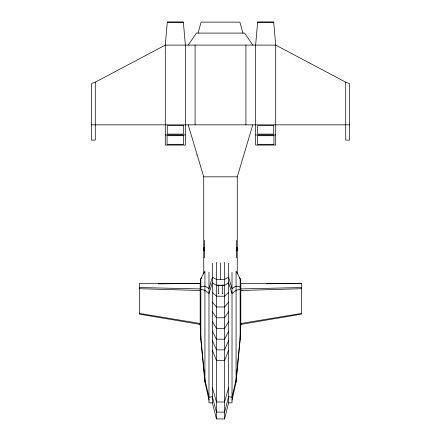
<?xml version="1.0" encoding="UTF-8"?>
<svg xmlns="http://www.w3.org/2000/svg" width="441" height="441" viewBox="0 0 441 441"><rect width="100%" height="100%" fill="white"/><g stroke="black" fill="none" stroke-linecap="round" stroke-linejoin="round"><path stroke-width="0.66" d="M236.078 382.055L240.147 339.669L240.819 324.405L240.819 283.37L240.147 278.629L236.078 271.077L236.078 382.055L232.016 400.119M167.299 22.122L165.292 45.103L165.292 145.061L185.369 145.061L185.369 45.103L183.362 22.122L167.299 22.122L183.362 22.122M257.638 22.122L255.631 45.103L255.631 145.061L275.708 145.061L275.708 45.103L273.701 22.122L257.638 22.122L273.701 22.122M212.369 263.305L212.369 402.859L216.437 418.95L224.563 418.95L228.631 402.859L228.631 263.305M198.064 33.092L201.146 22.122L239.854 22.122L242.936 33.092M228.631 387.6L224.563 401.999L216.437 401.999L212.369 387.6M237.258 273.861L237.258 176.835L252.814 124.847M228.631 350.22L224.563 360.462L216.437 360.462L212.369 350.22M228.631 340.684L224.563 349.862L216.437 349.862L212.369 340.684M228.631 331.092L224.563 339.206L216.437 339.206L212.369 331.092M228.631 321.456L224.563 328.501L216.437 328.501L212.369 321.456M228.631 311.787L224.563 317.757L216.437 317.757L212.369 311.787M188.186 45.103L196.421 33.092L244.579 33.092L252.814 45.103M228.631 302.096L224.563 306.986L216.437 306.986L212.369 302.096M228.631 292.389L224.563 296.209L216.437 296.209L212.369 292.389M201.813 277.742L200.853 278.629L200.181 283.37L200.181 324.405L200.853 339.669L204.922 382.055L208.984 400.119M95.278 82.169L95.278 140.095L91.519 140.095L91.519 83.564L95.278 82.169L165.292 45.103L275.708 45.103L345.722 82.169L349.481 83.564L349.481 140.095L345.722 140.095L345.722 82.169M240.819 324.405L301.446 314.146L301.446 283.37L240.819 283.37M301.446 313.463L240.819 323.496L240.147 338.313L236.078 379.591L232.016 397.258L228.631 396.702L224.563 412.109L216.437 412.109L212.369 396.702L208.984 397.258L204.922 379.591L200.853 338.313L200.181 323.496L139.554 313.463M301.446 288.717L240.819 290.498L240.147 289.235L236.078 290.36L232.016 293.502L228.631 282.687L224.563 285.426L216.437 285.426L212.369 282.687L208.984 293.502L204.922 290.36L200.853 289.235L200.181 290.498L139.554 288.717M301.446 287.538L240.819 288.927L240.147 286.893L236.078 286.104L232.016 288.552L228.631 277.246L224.563 279.379L216.437 279.379L212.369 277.246L208.984 288.552L204.922 286.104L200.853 286.893L200.181 288.927L139.554 287.538M158.506 283.866L200.181 283.37L139.554 283.37L139.554 314.146L200.181 324.405M266.607 283.784L301.446 283.37M91.519 124.847L349.481 124.847M165.292 134.952L185.369 134.952M255.631 134.952L275.708 134.952M188.186 124.847L203.742 176.835L237.258 176.835M204.63 247.55L203.935 247.55L203.935 250.775L204.63 250.775M236.37 247.55L237.065 247.55L237.065 250.775L236.37 250.775M203.935 248.178L204.63 248.178M236.37 248.217L237.115 248.217L237.115 250.152L236.37 250.152M203.935 250.108L204.63 250.108M217.033 285.134L219.905 285.134M221.095 285.134L223.967 285.134M218.124 293.486L218.813 293.486M222.187 293.486L222.876 293.486M212.369 402.859L208.984 402.859L208.984 272.147M228.631 402.859L232.016 402.859L232.016 272.147M239.187 277.742L240.147 278.629L240.147 339.669M245.918 45.103L245.918 124.847M236.481 248.217L236.481 250.152M236.37 240.395L236.37 257.93M224.563 262.279L224.563 418.95M222.534 285.134L222.534 293.486M220.5 262.814L220.5 279.379M218.466 285.134L218.466 293.486M216.437 262.279L216.437 418.95M204.922 382.055L204.922 271.077L200.853 278.629L200.853 339.669M204.63 240.395L204.63 257.93M204.519 248.178L204.519 250.108M204.315 247.55L204.315 248.178M204.315 250.108L204.315 250.775M203.742 176.835L203.742 273.861M196.173 154.885L196.173 155.199M195.082 45.103L195.082 124.847M183.395 125.685L167.26 125.685L167.26 134.114L183.395 134.114L183.395 125.685M273.74 125.685L257.605 125.685L257.605 134.114L273.74 134.114L273.74 125.685M183.594 135.707L167.062 135.707L167.062 144.306L183.594 144.306L183.594 135.707M273.938 135.707L257.406 135.707L257.406 144.306L273.938 144.306L273.938 135.707"/></g></svg>
